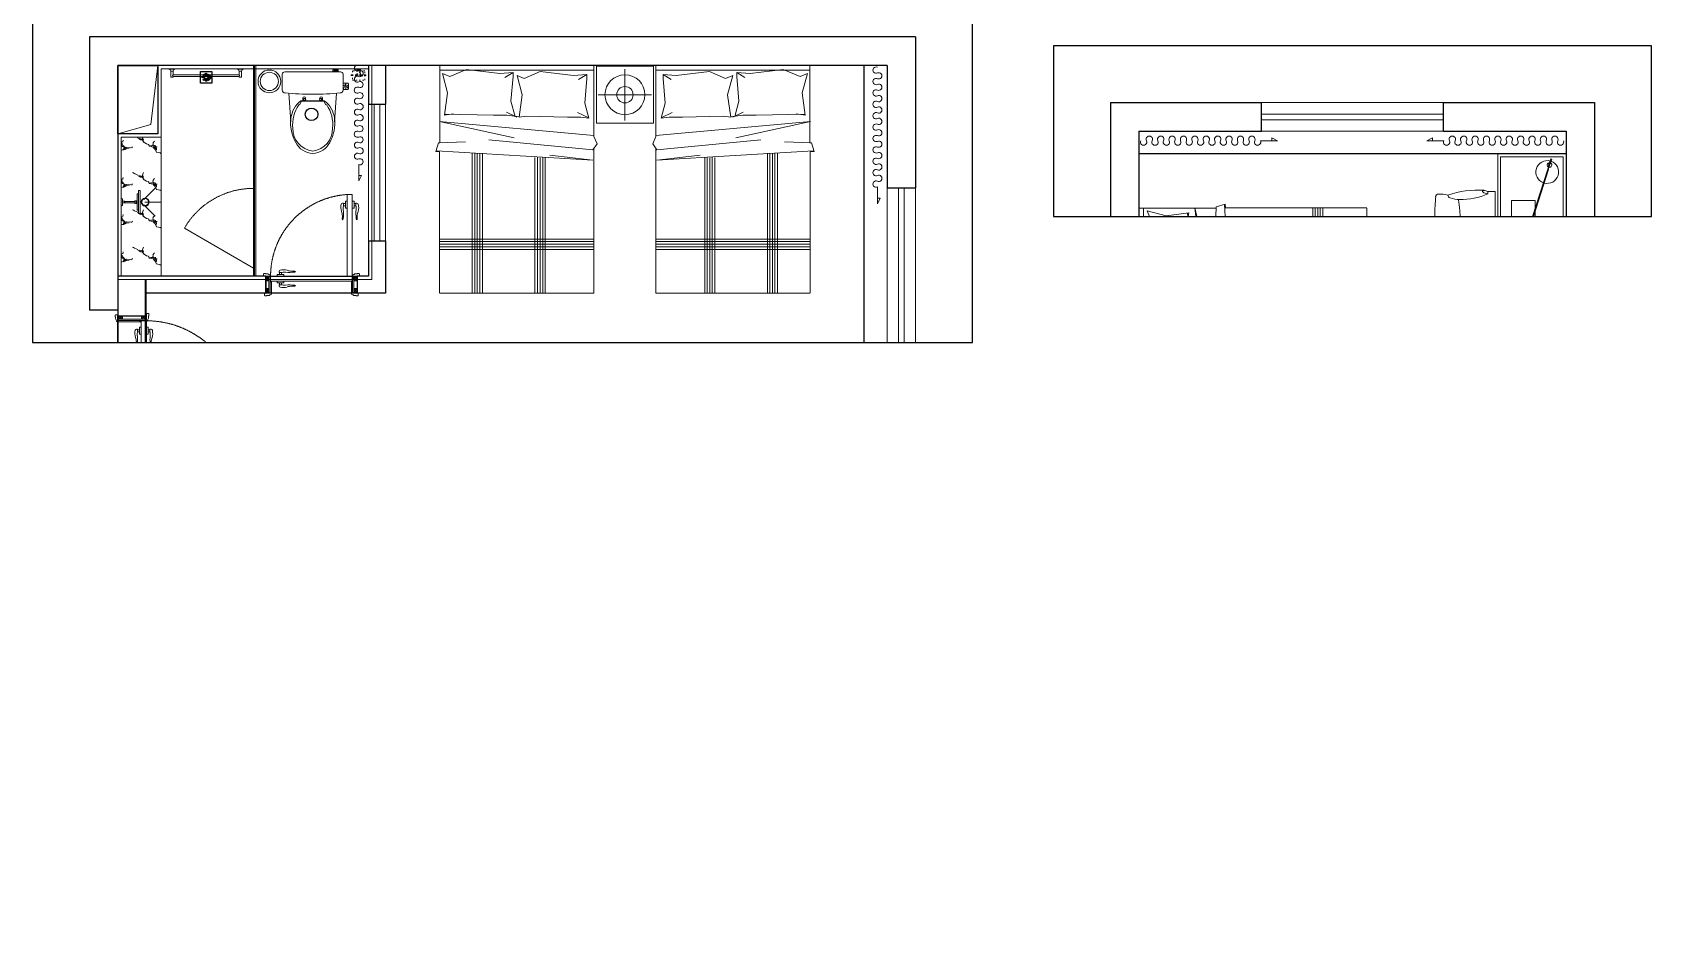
# Model space of a CAD drawing. Header units: millimetres. Extents: x 3162 to 221128, y -144913 to 11496.
# Drawn here: x 29083 to 43293, y -58264 to -50397 of the extents above; entities that cross this region are included whole.
import ezdxf
from ezdxf.xclip import XClip

# ---------------------------------------------------------------- set-up
doc = ezdxf.new("R2010")
doc.units = ezdxf.units.MM
doc.header["$LTSCALE"] = 10
doc.header["$XCLIPFRAME"] = 2
for name, pattern in [('ACAD_ISO03W100', [30, 12, -18]), ('DASH', [8.89, 6.35, -2.54]), ('DOTE', [61.468, 50.8, -5.08, 0.508, -5.08]), ('HIDDEN', [9.525, 6.35, -3.175])]:
    doc.linetypes.add(name, pattern=pattern)
doc.layers.get('Defpoints').update_dxf_attribs({"color": 250})
for name, color, linetype, lineweight in [('FC-Doorsill【门槛线】', 8, 'Continuous', 0), ('FC-Material【地坪分割线】', 138, 'Continuous', 0), ('FF-Complete【墙体完成线】', 6, 'Continuous', 0), ('FF-Curtain【平面窗帘】', 32, 'Continuous', 0), ('FF-Door【门】', 51, 'Continuous', 0), ('FF-FIXT【洁具】', 31, 'Continuous', 0), ('FF-MT【门套】', 20, 'Continuous', 0), ('FF-Win【窗】', 132, 'Continuous', 0), ('FF-【活动成品家具】', 51, 'Continuous', 0), ('Fine【细线】', 250, 'Continuous', 0), ('Hidden【虚线】', 136, 'DASH', 0)]:
    doc.layers.add(name, color=color, linetype=linetype, lineweight=lineweight)
for name, color, linetype in [('SYMBOL【符号】', 136, 'Continuous'), ('WALL_NEW【新建墙体】', 4, 'Continuous'), ('WALL【墙体】', 7, 'Continuous'), ('图层5', 251, 'Continuous'), ('屋面', 4, 'Continuous')]:
    doc.layers.add(name, color=color, linetype=linetype)

# ---------------------------------------------------------------- blocks, each defined once
blk = doc.blocks.new('hlw_3_1600_250')
for p, q in [((-0.5, 0.078125), (0.5, 0.078125)), ((-0.5, -0.078125), (0.5, -0.078125))]:
    blk.add_line(p, q)
at = {"linetype": 'HIDDEN', "ltscale": 15}
for p, q in [((-0.5, 0.015625), (0.5, 0.015625)), ((-0.5, -0.015625), (0.5, -0.015625))]:
    blk.add_line(p, q, dxfattribs=at)
blk = doc.blocks.new('1500平10100181')
at = {"ltscale": 300}
for p, q in [((-749, 1000), (603, 1000)), ((-749, 1000), (-749, 374)), ((603, 1000), (603, 321)), ((603, 1000), (603, 346)), ((-1271, 992), (-771, 992)), ((-1271, 492), (-1271, 992)), ((-771, 992), (-771, 492)), ((-771, 492), (-1271, 492)), ((-1271, 492), (-771, 492)), ((-749, 374), (-776, 312)), ((-776, 312), (-740, 258)), ((-749, 271), (-749, -1000)), ((639, 243), (606, 240)), ((606, 240), (606, -1000)), ((-749, -1000), (603, -1000)), ((603, -1000), (-749, -1000))]:
    blk.add_line(p, q, dxfattribs=at)
at = {"color": 8}
for p, q in [((-1021, 967), (-1021, 516)), ((-771, 492), (-771, 992)), ((-749, 958), (603, 958)), ((-686, 884), (-686, 920)), ((-686, 920), (-615, 875)), ((-686, 920), (-570, 911)), ((-668, 669), (-686, 884)), ((-570, 911), (-278, 946)), ((-278, 946), (-138, 884)), ((-138, 884), (-75, 911)), ((-75, 911), (-120, 741)), ((-39, 937), (32, 893)), ((-39, 937), (77, 928)), ((-39, 902), (-39, 937)), ((-21, 687), (-39, 902)), ((77, 928), (369, 964)), ((369, 964), (517, 902)), ((517, 902), (580, 928)), ((580, 928), (535, 759)), ((-1255, 742), (-787, 742)), ((-120, 741), (-93, 544)), ((535, 759), (562, 562)), ((-704, 535), (-668, 669)), ((-606, 587), (-703, 538)), ((17, 589), (-73, 544)), ((-57, 552), (-21, 687)), ((561, 572), (131, 562)), ((486, 573), (486, 571)), ((562, 562), (486, 573)), ((-749, 383), (607, 508)), ((-633, 544), (-704, 535)), ((-516, 544), (-633, 544)), ((-156, 553), (-516, 544)), ((-93, 544), (-156, 553)), ((14, 562), (-94, 548)), ((607, 508), (-48, 365)), ((131, 562), (14, 562)), ((-740, 258), (172, 347)), ((378, 329), (616, 320)), ((603, 346), (603, 321)), ((603, 321), (616, 321)), ((616, 321), (639, 243)), ((634, 249), (-740, 168)), ((-740, 168), (-361, 213)), ((-321, -1000), (-321, 187)), ((-300, -1000), (-300, 188)), ((-276, -1000), (-276, 189)), ((-255, -1000), (-255, 190)), ((-231, -1000), (-231, 191)), ((230, -1000), (230, 228)), ((251, -1000), (251, 229)), ((275, -1000), (275, 230)), ((295, -1000), (295, 231)), ((319, -1000), (319, 233)), ((-749, -526), (603, -526)), ((-749, -547), (603, -547)), ((-749, -571), (603, -571)), ((-749, -592), (603, -592)), ((-749, -616), (603, -616))]:
    blk.add_line(p, q, dxfattribs=at)
for radius in [175, 72.2]:
    blk.add_circle((-1021, 742), radius, dxfattribs=at)
blk = doc.blocks.new('tasklight')
at = {"color": 251}
for p, q in [((-25, 96), (440, 243)), ((-23, 89), (443, 235)), ((458, 270), (496, 282)), ((459, 266), (497, 278)), ((471, 227), (509, 239)), ((473, 223), (511, 235)), ((475, 265), (527, 282)), ((484, 237), (536, 253)), ((488, 282), (493, 284)), ((489, 280), (488, 282)), ((492, 271), (490, 275)), ((493, 282), (493, 284)), ((496, 272), (495, 277)), ((497, 278), (496, 282)), ((501, 242), (502, 237)), ((504, 230), (509, 232)), ((504, 232), (504, 230)), ((505, 243), (507, 239)), ((508, 234), (509, 232)), ((509, 239), (511, 235)), ((-116, 68), (-71, 82)), ((-113, 60), (-116, 68)), ((-113, 60), (-68, 74)), ((-96, 72), (-24, 94)), ((-95, 68), (-96, 72)), ((-95, 68), (-23, 91)), ((-72, 85), (-56, 90)), ((-71, 82), (-72, 85)), ((-56, 87), (-71, 82)), ((-71, 82), (-70, 80)), ((-69, 76), (-68, 74)), ((-67, 81), (-68, 83)), ((-58, 84), (-58, 86)), ((-56, 87), (-56, 90)), ((-23, 89), (-25, 96))]:
    blk.add_line(p, q, dxfattribs=at)
for radius in [35, 15]:
    blk.add_circle((572, 280), radius, dxfattribs=at)
for centre, radius, start, end in [((572, 280), 70, 209.8589, 185.1116), ((0, 100), 100, 19.7777, 195.1928), ((465, 246), 25, 107.4853, 287.4853), ((465, 246), 20, 107.4853, 287.4853), ((479, 251), 15, 107.4853, 287.4853), ((572, 280), 45, 178.014, 216.9565), ((0, 100), 100, 199.7777, 15.1928), ((-62, 80), 20, 209.0222, 185.9483)]:
    blk.add_arc(centre, radius, start, end, dxfattribs=at)
blk = doc.blocks.new('海龙_04090929')
at = {"color": 0, "linetype": 'ByBlock'}
for p, q in [((-279, -136, 0), (-271, -110, 0)), ((-271, -110, 0), (-271, -45, 0)), ((271, -45, 0), (-271, -45, 0)), ((-271, -110, 0), (-250, -109, 0)), ((-271, -110, 0), (-250, -109, 0)), ((-250, -109, 0), (-258, -144, 0)), ((-250, -109, 0), (-258, -144, 0)), ((250, -109, 0), (258, -144, 0)), ((271, -109, 0), (250, -109, 0)), ((250, -109, 0), (258, -144, 0)), ((271, -109, 0), (250, -109, 0)), ((271, -109, 0), (271, -45, 0)), ((279, -135, 0), (271, -109, 0))]:
    blk.add_line(p, q, dxfattribs=at)
at = {"ltscale": 500}
blk.add_lwpolyline([(600, 577), (600, -23), (-600, -23), (-600, 577)], close=True, dxfattribs=at)
at = {"color": 251}
for points in [[(575, 552), (575, 2), (-575, 2), (-575, 552)], [(-190, 305), (190, 305), (190, 98), (-190, 98)], [(484, 61), (234, 61), (234, 411), (484, 411)]]:
    blk.add_lwpolyline(points, close=True, dxfattribs=at)
blk.add_lwpolyline([(281, 411), (281, 454), (531, 454), (531, 104), (484, 104)], dxfattribs=at)
at = {"color": 0, "linetype": 'ByBlock'}
for centre, radius, start, end in [((-255, -145, 0), 25.4, 158.9901, 180.625), ((-825, -356, 0), 626, 359.8413, 23.2355), ((-825, -356, 0), 626, 359.8413, 23.2355), ((826, -354, 0), 626, 156.949, 180.3432), ((826, -354, 0), 626, 156.949, 180.3432), ((256, -144, 0), 25.4, 359.5595, 21.1944), ((490, -202, 0), 773, 175.8034, 199.5327), ((-255, -145, 0), 25.4, 180.625, 200.6267), ((-255, -145, 0), 25.4, 180.625, 200.6267), ((-273, -152, 0), 6.35, 200.6267, 296.646), ((-273, -152, 0), 6.35, 200.6267, 296.646), ((-282, -135, 0), 25.4, 296.646, 338.2826), ((-282, -135, 0), 25.4, 296.646, 338.2826), ((-490, -204, 0), 773, 340.6518, 4.3811), ((282, -134, 0), 25.4, 201.9019, 243.5385), ((282, -134, 0), 25.4, 201.9019, 243.5385), ((273, -151, 0), 6.35, 243.5385, 339.5578), ((273, -151, 0), 6.35, 243.5385, 339.5578), ((256, -144, 0), 25.4, 339.5578, 359.5595), ((256, -144, 0), 25.4, 339.5578, 359.5595), ((-411, -361, 0), 212, 337.8885, 0.9101), ((-411, -361, 0), 212, 337.8885, 0.9101), ((2, -1560, 0), 1208, 80.5641, 99.6204), ((2, -1560, 0), 1208, 80.5641, 99.6204), ((412, -360, 0), 212, 179.2744, 202.296), ((412, -360, 0), 212, 179.2744, 202.296), ((134, -546, 0), 382, 167.1139, 179.4864), ((-222, -543, 0), 25.4, 179.5077, 265.2204), ((-240, -435, 0), 25.4, 273.3566, 346.6742), ((-240, -435, 0), 25.4, 273.3566, 346.6742), ((-3, 2077, 0), 2654, 265.2204, 274.9641), ((241, -435, 0), 25.4, 193.5103, 266.8279), ((241, -435, 0), 25.4, 193.5103, 266.8279), ((224, -542, 0), 25.4, 274.9641, 0.6768), ((-132, -546, 0), 382, 0.6981, 13.0706)]:
    blk.add_arc(centre, radius, start, end, dxfattribs=at)
at = {"color": 251, "extrusion": (-2.3211e-12, 1.2757e-12, -1), "zscale": -1, "rotation": 180.1031689503806}
blk.add_blockref('tasklight', (441, 511, 0), dxfattribs=at)
blk = doc.blocks.new('马桶平面15')
at = {"color": 251}
for p, q in [((-164, 735), (-188, 735)), ((-182, 735), (-182, 743)), ((-176, 735), (-176, 743)), ((-169, 743), (-169, 735))]:
    blk.add_line(p, q, dxfattribs=at)
for points in [[(24, 519, -0.023855), (-217, 531, -0.42765), (-243, 555), (-243, 695, -0.382307), (-220, 715), (24, 715), (269, 715, -0.382307), (291, 695), (291, 555, -0.42765), (265, 531, -0.023855)], [(24, 0, -0.272339), (-125, 96, -0.163159), (-167, 310, -0.20934), (-78, 461), (24, 461), (127, 461, -0.20934), (215, 310, -0.163159), (173, 96, -0.272339)]]:
    blk.add_lwpolyline(points, format="xyb", close=True)
for points in [[(-171, 715, 0.288575), (-153, 725, 0.464141), (-159, 735), (-164, 735), (-164, 743), (-188, 743), (-188, 743), (-188, 735), (-193, 735, 0.464141), (-199, 725, 0.288575), (-181, 715)], [(27, 460), (122, 460), (139, 427), (147, 427, -0.17108), (199, 221, -0.383832), (24, 21, -0.383832), (-151, 221, -0.17108), (-99, 427), (-90, 427), (-74, 460), (122, 460)], [(-62, 463), (-62, 484, -1), (-38, 484), (-38, 481)], [(110, 463), (110, 484, 1), (86, 484), (86, 481)]]:
    blk.add_lwpolyline(points, format="xyb", dxfattribs=at)
for points in [[(-243, 617), (-243, 562), (-280, 562, -0.414214), (-290, 572), (-290, 607, -0.414214), (-280, 617)], [(-243, 617), (-243, 562), (-256, 562, -0.414214), (-266, 572), (-266, 607, -0.414214), (-256, 617)], [(-54, 476), (-54, 470, 0.414214), (-49, 465), (-39, 465, 0.58538), (-38, 470), (-38, 476, 0.58538), (-39, 481), (-49, 481, 0.414214)], [(103, 476), (103, 470, -0.414214), (98, 465), (87, 465, -0.58538), (87, 470), (87, 476, -0.58538), (87, 481), (98, 481, -0.414214)]]:
    blk.add_lwpolyline(points, format="xyb", close=True, dxfattribs=at)
for points in [[(-184, 528), (-167, 276)], [(233, 528), (215, 276)]]:
    blk.add_lwpolyline(points)
for centre, radius, start, end in [((-185, 756), 31.4, 242.8818, 319.142), ((-174, 774), 53.1, 240.7977, 292.8926), ((-263, 600), 28.1, 165.5916, 262.7603), ((-268, 612), 22.8, 193.4235, 273.8412), ((-232, 638), 46.4, 221.9148, 256.4413), ((181, 814), 493, 204.8643, 210.765)]:
    blk.add_arc(centre, radius, start, end, dxfattribs=at)
blk = doc.blocks.new('花洒平面')
at = {"color": 8}
for p, q in [((-23, 198), (-123, 298)), ((0, 208), (0, 346)), ((23, 198), (123, 298)), ((100, 150), (-100, 150)), ((11, 121), (-11, 121)), ((10, 139), (-10, 139)), ((10, 133), (-9, 133)), ((-9, 12), (8, 12)), ((8, 138), (-8, 138)), ((-7, 32), (6, 32)), ((6, 119), (-6, 119))]:
    blk.add_line(p, q, dxfattribs=at)
blk.add_lwpolyline([(11, 131, 0.992115), (11, 133), (10, 133, 0.130917), (8, 138), (10, 138, 0.413995), (10, 139), (71, 139), (71, 150), (100, 150), (100, 165), (-100, 165), (-100, 150), (-71, 150), (-71, 139), (-10, 139, 0.413995), (-9, 138), (-8, 138, 0.130917), (-9, 133), (-11, 133, 0.992115), (-11, 131, 0.003958), (-11, 131, 0.080962), (-11, 121, 1), (-11, 119), (-6, 119), (-6, 32), (-7, 32, 0.414214), (-9, 30), (-9, 12), (-21, 12, 0.261972), (-31, 7), (-31, 0), (31, 0), (31, 7, 0.261972), (21, 12), (8, 12), (8, 30, 0.414214), (6, 32), (6, 32), (6, 119), (11, 119, 1), (11, 121, 0.080962), (11, 131)], format="xyb")
blk.add_lwpolyline([(8, 30, -0.375464), (3, 29, 0.238002), (-3, 29, -0.375464), (-9, 30)], format="xyb", dxfattribs=at)
for radius in [35, 30]:
    blk.add_circle((0, 210), radius, dxfattribs=at)
blk = doc.blocks.new('DOORBLK101')
blk.add_line((-0.5, 0), (0, 0.866))
at = {"color": 8, "linetype": 'HIDDEN', "ltscale": 10}
blk.add_arc((-0.5, 0), 1, 0, 60, dxfattribs=at)
blk = doc.blocks.new('海龙工具_2009110106373373')
at = {"linetype": 'ACAD_ISO03W100', "ltscale": 0.1}
for p, q in [((-17, 0), (17, 0)), ((-17, -6), (-17, 0)), ((17, -6), (17, 0)), ((-17, -6), (17, -6)), ((-10, -11), (10, -11)), ((-8, -14), (8, -14)), ((-7, -14), (-7, -11)), ((7, -14), (7, -11))]:
    blk.add_line(p, q, dxfattribs=at)
at = {"color": 8, "linetype": 'ACAD_ISO03W100', "ltscale": 0.1}
for p, q in [((-17, -4), (17, -4)), ((-7, -14), (-7, -11)), ((-6, -14), (-6, -11)), ((-3, -14), (-3, -11)), ((6, -14), (6, -11)), ((6, -14), (6, -11)), ((6, -14), (6, -11)), ((7, -33), (9, -33)), ((8, -20), (12, -23))]:
    blk.add_line(p, q, dxfattribs=at)
for points in [[(-18, -56), (-64, -56)], [(-18, -57), (-64, -57)], [(18, -56), (64, -56)], [(18, -57), (64, -57)]]:
    blk.add_lwpolyline(points, dxfattribs=at)
at = {"linetype": 'ACAD_ISO03W100', "ltscale": 0.1}
for points in [[(-61, -51), (-18, -51)], [(-18, -58), (-61, -58)], [(-12, -49), (-18, -49), (-18, -59), (-12, -59)], [(-12, -44), (-12, -60), (12, -60), (12, -44)], [(12, -49), (18, -49), (18, -59), (12, -59)], [(61, -51), (18, -51)], [(18, -58), (61, -58)]]:
    blk.add_lwpolyline(points, dxfattribs=at)
at = {"color": 8, "linetype": 'ACAD_ISO03W100', "ltscale": 0.1}
blk.add_lwpolyline([(-55, -97), (55, -97), (55, -17), (-55, -17)], close=True, dxfattribs=at)
at = {"linetype": 'ACAD_ISO03W100', "ltscale": 0.1}
for centre, radius, start, end in [((-61, -54), 3.41, 90, 270), ((0, -30), 18.1, 116.1175, 63.8825), ((-21, -14), 11.8, 15.3828, 45.4987), ((21, -14), 11.8, 134.5013, 164.6172), ((61, -54), 3.41, 270, 90)]:
    blk.add_arc(centre, radius, start, end, dxfattribs=at)
at = {"color": 8, "linetype": 'ACAD_ISO03W100', "ltscale": 0.1}
for centre, radius, start, end in [((-15, -12), 11.2, 3.7227, 32.4859), ((-22, -12), 18.8, 4.2436, 20.7431), ((15, -12), 11.2, 143.8042, 173.1553), ((17, -14), 11.8, 134.5013, 164.6172), ((22, -18), 16.8, 132.4216, 154.9263), ((1, -26), 9.31, 311.8793, 40.3803), ((1, -26), 11.4, 317.035, 14.508)]:
    blk.add_arc(centre, radius, start, end, dxfattribs=at)
blk = doc.blocks.new('海龙_05069869')
at = {"layer": 'FF-FIXT【洁具】'}
blk.add_circle((0, 0), 100, dxfattribs=at)
at = {"layer": 'FF-FIXT【洁具】', "color": 9}
blk.add_circle((0, 0), 80, dxfattribs=at)
blk = doc.blocks.new('海龙工具_毛巾架平面')
at = {"linetype": 'ByBlock', "lineweight": 0}
for p, q in [((-324, 0), (-324, 4)), ((-276, 0), (-276, 4)), ((276, 0), (276, 4)), ((324, 0), (324, 4))]:
    blk.add_line(p, q, dxfattribs=at)
for points in [[(-325, 4, 0.406293), (-311, 20), (-289, 20, 0.411692), (-275, 4)], [(275, 4, 0.406293), (289, 20), (311, 20, 0.411692), (325, 4)]]:
    blk.add_lwpolyline(points, format="xyb", dxfattribs=at)
for points in [[(-275, 0), (-275, 4), (-325, 4), (-325, 0)], [(325, 0), (325, 4), (275, 4), (275, 0)]]:
    blk.add_lwpolyline(points, close=True, dxfattribs=at)
for points in [[(-290, 67), (-290, 74), (-310, 74), (-310, 20)], [(290, 67), (-290, 67)], [(-290, 20), (-290, 52)], [(-290, 52), (290, 52)], [(310, 20), (310, 74), (290, 74), (290, 67)], [(290, 52), (290, 20)]]:
    blk.add_lwpolyline(points)
at = {"color": 250}
for centre, start, end in [((-284, 59), 125.0015, 234.9985), ((285, 59), 305.0015, 54.9985)]:
    blk.add_arc(centre, 9.16, start, end, dxfattribs=at)
blk = doc.blocks.new('卫_毛巾架')
blk.add_blockref('海龙工具_毛巾架平面', (0, 0))
blk = doc.blocks.new('dsfdsdgds')
at = {"layer": '图层5'}
for p, q in [((372345, 3767), (372323, 3771)), ((372345, 3763), (372323, 3759)), ((372348, 3772), (372329, 3785)), ((372348, 3758), (372329, 3745)), ((372351, 3775), (372338, 3793)), ((372351, 3754), (372338, 3736)), ((372356, 3777), (372352, 3799)), ((372356, 3752), (372352, 3730)), ((372360, 3777), (372364, 3799)), ((372360, 3752), (372364, 3730)), ((372365, 3775), (372378, 3793)), ((372365, 3754), (372378, 3736)), ((372368, 3772), (372387, 3785)), ((372368, 3758), (372387, 3745)), ((372370, 3767), (372392, 3771)), ((372370, 3763), (372392, 3759))]:
    blk.add_line(p, q, dxfattribs=at)
for radius, start, end in [(35, 170, 190), (35, 125, 145), (35, 215, 235), (12.6, 170, 190), (12.6, 125, 145), (12.6, 215, 235), (35, 80, 100), (35, 260, 280), (12.6, 80, 100), (12.6, 260, 280), (12.6, 35, 55), (12.6, 305, 325), (12.6, 350, 10), (35, 35, 55), (35, 305, 325), (35, 350, 10)]:
    blk.add_arc((372358, 3765), radius, start, end, dxfattribs=at)
at = {"layer": '屋面'}
blk.add_lwpolyline([(372308, 3715), (372408, 3715), (372408, 3815), (372308, 3815)], close=True, dxfattribs=at)
blk = doc.blocks.new('门套线03')
at = {"ltscale": 100}
blk.add_lwpolyline([(60, 0), (60, 20, -0.339185), (57, 23), (42, 23, -0.360475), (39, 20), (29, 20, 0.137802), (14, 15, -0.16589), (3, 12), (3, 9), (0, 9), (0, 0)], format="xyb", close=True, dxfattribs=at)
blk = doc.blocks.new('HL_Door_Hinge')
at = {"color": 0, "linetype": 'DOTE', "ltscale": 0.04}
for p, q in [((-4, 3), (4, 3)), ((0, -1), (0, 7))]:
    blk.add_line(p, q, dxfattribs=at)
at = {"color": 0, "linetype": 'DASH', "ltscale": 5}
for p, q in [((-2, -26), (-2, 1)), ((0, -26), (0, 0)), ((0, -26), (0, 0)), ((2, -26), (2, 1)), ((0, -26), (-2, -26)), ((0, -26), (2, -26))]:
    blk.add_line(p, q, dxfattribs=at)
for radius in [3, 2]:
    blk.add_circle((0, 3), radius, dxfattribs=at)
blk = doc.blocks.new('HL_Door_Seal')
at = {"color": 0}
for p, q in [((5, 0), (-5, 0)), ((-1, 6), (0, 6)), ((-1, 6), (0, 6)), ((-1, 5), (0, 6)), ((-1, 5), (0, 5)), ((-1, 5), (0, 5)), ((-1, 4), (0, 5)), ((-1, 5), (0, 5)), ((-1, 4), (0, 4)), ((-1, 4), (0, 4)), ((-1, 4), (0, 4)), ((-1, 3), (0, 4)), ((-1, 3), (0, 3)), ((-1, 3), (0, 3)), ((-1, 3), (0, 3)), ((-1, 2), (0, 3)), ((-1, 2), (0, 2)), ((-1, 2), (0, 2)), ((-1, 2), (0, 2)), ((-1, 1), (0, 2)), ((-1, 1), (0, 1)), ((-1, 1), (0, 1)), ((-1, 1), (0, 1)), ((-1, 0), (0, 1)), ((-1, 0), (0, 0)), ((-1, 0), (0, 0)), ((0, 6), (0, 6)), ((1, 6), (0, 6)), ((1, 6), (0, 6)), ((1, 5), (0, 6)), ((1, 5), (0, 5)), ((1, 5), (0, 5)), ((1, 5), (0, 5)), ((1, 4), (0, 5)), ((1, 4), (0, 4)), ((1, 4), (0, 4)), ((1, 4), (0, 4)), ((1, 3), (0, 4)), ((1, 3), (0, 3)), ((1, 3), (0, 3)), ((1, 3), (0, 3)), ((1, 2), (0, 3)), ((1, 2), (0, 2)), ((1, 2), (0, 2)), ((1, 2), (0, 2)), ((1, 1), (0, 2)), ((1, 1), (0, 1)), ((1, 1), (0, 1)), ((1, 1), (0, 1)), ((1, 0), (0, 1)), ((1, 0), (0, 0)), ((1, 0), (0, 0))]:
    blk.add_line(p, q, dxfattribs=at)
blk.add_lwpolyline([(-4, -1, 0.774597), (4, -1)], format="xyb", close=True, dxfattribs=at)
blk.add_arc((0, 0), 5, 180, 0.0005, dxfattribs=at)
blk = doc.blocks.new('门把手02')
at = {"color": 250}
for p, q in [((-30, 15), (-15, 15)), ((-30, 0), (-30, 15)), ((30, 0), (-30, 0)), ((-15, 15), (20, 15)), ((-15, 15), (20, 15)), ((-13, 32), (-13, 41)), ((13, 32), (-13, 32)), ((-9, 15), (-9, 32)), ((9, 15), (9, 32)), ((20, 15), (30, 15)), ((30, 15), (30, 0))]:
    blk.add_line(p, q, dxfattribs=at)
at = {"color": 250, "extrusion": (0, 0, -1)}
for centre, major_axis, start_param, end_param in [((-1, 41), (-8.59, 8.59), 5.497787, 6.813202), ((23, -64), (0, 120), -0.233047, 0.306451), ((13, 37), (3.58, 3.58), 2.124304, 2.356194), ((34, -51), (0, 86), -0.231441, 0.114669), ((79, 368), (0, 336), 3.005111, 3.247916), ((108, 189), (2, 147), 3.194781, 3.464277), ((105, 172), (-91.7, 91.7), 3.813778, 3.981187), ((123, 24), (-13.7, 13.7), 0.647464, 1.248663), ((124, 44), (5.92, 5.92), 1.238085, 2.228964), ((131, 40), (-0.729, 0.729), 1.325662, 2.819982)]:
    blk.add_ellipse(centre, major_axis=major_axis, ratio=1, start_param=start_param, end_param=end_param, dxfattribs=at)
blk = doc.blocks.new('hld_1_819.978_250_门把手02_门套线03_45_0_0_3_40_0_1_1')
at = {"layer": 'FC-Doorsill【门槛线】'}
for p, q in [((-0.5, 0.139), (0.5, 0.139)), ((-0.5, -0.139), (0.5, -0.139))]:
    blk.add_line(p, q, dxfattribs=at)
at = {"layer": 'FF-Door【门】'}
blk.add_lwpolyline([(-0.453, 0.139), (-0.403, 0.139), (-0.403, 1.044), (-0.453, 1.044)], close=True, dxfattribs=at)
at = {"layer": 'FF-Door【门】', "color": 250, "linetype": 'ACAD_ISO03W100', "ltscale": 0.104167}
blk.add_lwpolyline([(-0.453, 0.139), (0.453, 0.139), (0.453, 0.089), (-0.453, 0.089)], close=True, dxfattribs=at)
at = {"layer": 'FF-Door【门】', "color": 8, "linetype": 'HIDDEN', "ltscale": 60}
blk.add_arc((-0.453, 0.139), 0.906, 0, 90, dxfattribs=at)
at = {"layer": 'FF-MT【门套】', "color": 250}
for p, q in [((-0.469, 0.126), (-0.5, 0.092)), ((-0.469, 0.092), (-0.5, 0.126)), ((0.469, 0.126), (0.5, 0.092)), ((0.469, 0.092), (0.5, 0.126)), ((-0.5, -0.092), (-0.469, -0.126)), ((-0.5, -0.126), (-0.469, -0.092)), ((0.5, -0.092), (0.469, -0.126)), ((0.5, -0.126), (0.469, -0.092))]:
    blk.add_line(p, q, dxfattribs=at)
for points in [[(-0.5, 0.139), (-0.469, 0.139), (-0.469, 0.126), (-0.5, 0.126)], [(-0.469, 0.126), (-0.469, 0.092), (-0.5, 0.092), (-0.5, 0.126)], [(-0.469, 0.139), (-0.456, 0.139), (-0.456, -0.139), (-0.469, -0.139)], [(0.469, 0.139), (0.456, 0.139), (0.456, -0.139), (0.469, -0.139)], [(0.5, 0.139), (0.469, 0.139), (0.469, 0.126), (0.5, 0.126)], [(0.469, 0.126), (0.469, 0.092), (0.5, 0.092), (0.5, 0.126)], [(-0.5, -0.092), (-0.5, -0.126), (-0.469, -0.126), (-0.469, -0.092)], [(-0.5, -0.139), (-0.469, -0.139), (-0.469, -0.126), (-0.5, -0.126)], [(0.5, -0.092), (0.5, -0.126), (0.469, -0.126), (0.469, -0.092)], [(0.5, -0.139), (0.469, -0.139), (0.469, -0.126), (0.5, -0.126)]]:
    blk.add_lwpolyline(points, close=True, dxfattribs=at)
at = {"layer": 'FF-MT【门套】'}
for points in [[(-0.5, 0.139), (-0.456, 0.139), (-0.456, 0.083), (-0.444, 0.083), (-0.444, -0.139), (-0.5, -0.139)], [(0.5, 0.139), (0.456, 0.139), (0.456, 0.083), (0.444, 0.083), (0.444, -0.139), (0.5, -0.139)]]:
    blk.add_lwpolyline(points, close=True, dxfattribs=at)
at = {"layer": 'FF-Door【门】', "color": 250, "yscale": 0.001111138856807, "zscale": 0.001111138856807}
for name, p, xscale, rotation in [('门把手02', (-0.453, 0.944), -0.001111138856807, 90.00000000000593), ('门把手02', (-0.403, 0.944), 0.001111138856807, 270.0000000000178), ('HL_Door_Seal', (-0.45, 0.083), 0.001111138856807, 180.0000000000119), ('HL_Door_Seal', (0.45, 0.083), -0.001111138856807, 180)]:
    blk.add_blockref(name, p, dxfattribs=dict(at, xscale=xscale, rotation=rotation))
at = {"layer": 'FF-Door【门】', "color": 250, "zscale": 0.001111138856807}
for name, p, xscale, yscale in [('门把手02', (0.356, 0.139), -0.001111138856807, 0.001111138856807), ('HL_Door_Hinge', (-0.454, 0.139), 0.001111138856807, 0.001111138856807), ('门把手02', (0.356, 0.089), -0.001111138856807, -0.001111138856807)]:
    blk.add_blockref(name, p, dxfattribs=dict(at, xscale=xscale, yscale=yscale))
at = {"layer": 'FF-MT【门套】', "zscale": 0.001111138856807}
for p, xscale, yscale in [((-0.456, 0.139), -0.001111138856807, 0.001111138856807), ((0.456, 0.139), 0.001111138856807, 0.001111138856807), ((-0.444, -0.139), -0.001111138856807, -0.001111138856807), ((0.444, -0.139), 0.001111138856807, -0.001111138856807)]:
    blk.add_blockref('门套线03', p, dxfattribs=dict(at, xscale=xscale, yscale=yscale))
blk = doc.blocks.new('hlw_3_1200_150')
for p, q in [((-0.5, 0.062), (0.5, 0.062)), ((-0.5, -0.062), (0.5, -0.062))]:
    blk.add_line(p, q)
at = {"linetype": 'HIDDEN', "ltscale": 15}
for p, q in [((-0.5, 0.021), (0.5, 0.021)), ((-0.5, -0.021), (0.5, -0.021))]:
    blk.add_line(p, q, dxfattribs=at)
blk = doc.blocks.new('hld_1_722.134_150_门把手02_门套线03_45_0_0_3_40_0_1_1')
at = {"layer": 'FC-Doorsill【门槛线】'}
for p, q in [((-0.5, 0.094), (0.5, 0.094)), ((-0.5, -0.094), (0.5, -0.094))]:
    blk.add_line(p, q, dxfattribs=at)
at = {"layer": 'FF-Door【门】'}
blk.add_lwpolyline([(-0.447, 0.094), (-0.391, 0.094), (-0.391, 0.988), (-0.447, 0.988)], close=True, dxfattribs=at)
at = {"layer": 'FF-Door【门】', "color": 250, "linetype": 'ACAD_ISO03W100', "ltscale": 0.104167}
blk.add_lwpolyline([(-0.447, 0.094), (0.447, 0.094), (0.447, 0.037), (-0.447, 0.037)], close=True, dxfattribs=at)
at = {"layer": 'FF-Door【门】', "color": 8, "linetype": 'HIDDEN', "ltscale": 60}
blk.add_arc((-0.447, 0.094), 0.894, 0, 90, dxfattribs=at)
at = {"layer": 'FF-MT【门套】', "color": 250}
for p, q in [((-0.465, 0.079), (-0.5, 0.041)), ((-0.465, 0.041), (-0.5, 0.079)), ((0.465, 0.079), (0.5, 0.041)), ((0.465, 0.041), (0.5, 0.079)), ((-0.5, -0.041), (-0.465, -0.079)), ((-0.5, -0.079), (-0.465, -0.041)), ((0.5, -0.041), (0.465, -0.079)), ((0.5, -0.079), (0.465, -0.041))]:
    blk.add_line(p, q, dxfattribs=at)
for points in [[(-0.5, 0.094), (-0.465, 0.094), (-0.465, 0.079), (-0.5, 0.079)], [(-0.465, 0.079), (-0.465, 0.041), (-0.5, 0.041), (-0.5, 0.079)], [(-0.465, 0.094), (-0.45, 0.094), (-0.45, -0.094), (-0.465, -0.094)], [(0.465, 0.094), (0.45, 0.094), (0.45, -0.094), (0.465, -0.094)], [(0.5, 0.094), (0.465, 0.094), (0.465, 0.079), (0.5, 0.079)], [(0.465, 0.079), (0.465, 0.041), (0.5, 0.041), (0.5, 0.079)], [(-0.5, -0.041), (-0.5, -0.079), (-0.465, -0.079), (-0.465, -0.041)], [(-0.5, -0.094), (-0.465, -0.094), (-0.465, -0.079), (-0.5, -0.079)], [(0.5, -0.041), (0.5, -0.079), (0.465, -0.079), (0.465, -0.041)], [(0.5, -0.094), (0.465, -0.094), (0.465, -0.079), (0.5, -0.079)]]:
    blk.add_lwpolyline(points, close=True, dxfattribs=at)
at = {"layer": 'FF-MT【门套】'}
for points in [[(-0.5, 0.094), (-0.45, 0.094), (-0.45, 0.031), (-0.438, 0.031), (-0.438, -0.094), (-0.5, -0.094)], [(0.5, 0.094), (0.45, 0.094), (0.45, 0.031), (0.438, 0.031), (0.438, -0.094), (0.5, -0.094)]]:
    blk.add_lwpolyline(points, close=True, dxfattribs=at)
at = {"layer": 'FF-Door【门】', "color": 250, "yscale": 0.001246673720702, "zscale": 0.001246673720702}
for name, p, xscale, rotation in [('门把手02', (-0.447, 0.875), -0.001246673720702, 90.00000000000593), ('门把手02', (-0.391, 0.875), 0.001246673720702, 270.0000000000178), ('HL_Door_Seal', (-0.444, 0.031), 0.001246673720702, 180.0000000000119), ('HL_Door_Seal', (0.444, 0.031), -0.001246673720702, 180)]:
    blk.add_blockref(name, p, dxfattribs=dict(at, xscale=xscale, rotation=rotation))
at = {"layer": 'FF-Door【门】', "color": 250, "zscale": 0.001246673720702}
for name, p, xscale, yscale in [('HL_Door_Hinge', (-0.449, 0.094), 0.001246673720702, 0.001246673720702), ('门把手02', (0.338, 0.094), -0.001246673720702, 0.001246673720702), ('门把手02', (0.338, 0.037), -0.001246673720702, -0.001246673720702)]:
    blk.add_blockref(name, p, dxfattribs=dict(at, xscale=xscale, yscale=yscale))
at = {"layer": 'FF-MT【门套】', "zscale": 0.001246673720702}
for p, xscale, yscale in [((-0.45, 0.094), -0.001246673720702, 0.001246673720702), ((0.45, 0.094), 0.001246673720702, 0.001246673720702), ((-0.438, -0.094), -0.001246673720702, -0.001246673720702), ((0.438, -0.094), 0.001246673720702, -0.001246673720702)]:
    blk.add_blockref('门套线03', p, dxfattribs=dict(at, xscale=xscale, yscale=yscale))
blk = doc.blocks.new('海龙_08065890')
at = {"layer": 'FF-FIXT【洁具】'}
h = blk.add_hatch(dxfattribs=at)
h.set_pattern_fill('AA大理石深SC800', color=8, scale=700, style=0, pattern_type=2)
h.set_pattern_definition([(177.769103, (2572952.35, -1703151.014), (-700.00002183, -2.69e-05), [40.03034, -8366.3405]), (28.1136392, (2572932.35, -1703113.616), (700.0000028, 327.23196765), [26.45461, -5529.00824]), (76.6298055, (2572932.35, -1703060.636), (-1.05e-05, 327.2319275), [14.41496, -3012.71901]), (106.992819, (2572935.68, -1703037.26), (6.7e-06, 327.2319222), [11.40566, -2383.78875]), (21.8355897, (2572932.35, -1703013.89), (699.99999517, 327.2319006), [25.13679, -5253.58526]), (17.3096175, (2572935.68, -1703007.66), (700.0000145, 327.231969), [10.47438, -2189.14444]), (162.690382, (2572912.35, -1703149.46), (-700.0000325, 327.231908), [20.94876, -2178.67006]), (125.490837, (2572892.35, -1703143.22), (-4.3e-05, 327.231901), [17.22434, -1188.48149]), (162.690382, (2572882.35, -1703129.2), (-700.0000325, 327.231908), [10.47438, -2189.14444]), (136.925518, (2572872.35, -1703126.08), (-2e-05, 327.23191), [22.8165, -935.47517]), (3.3442344, (2572829.018, -1703112.058), (700.000013, 4.667e-05), [26.71214, -5582.84048]), (10.5914065, (2572812.35, -1703115.174), (1400.000031, 327.2319727), [16.95554, -3543.70772]), (0, (2572802.35, -1703115.17), (700, 327.23194), [10, -689.99994]), (103.370194, (2572932.35, -1703113.616), (-5.48e-05, 327.2319113), [14.41489, -3012.71901]), (90, (2572929, -1703099.6), (700, -4e-14), [10.90773, -316.32419]), (90, (2572929, -1703088.7), (700, -4e-14), [10.90773, -316.32419]), (78.995121, (2572929.02, -1703077.776), (-2.72e-05, 327.2319559), [17.46185, -3649.52189]), (90, (2572932.35, -1703026.35), (700, -4e-14), [12.46598, -314.76592]), (6.6658365, (2572922.35, -1703009.21), (699.9999705, 1.27e-05), [13.42411, -2805.63262]), (160.679045, (2572922.35, -1703009.21), (-699.9999937, 327.231933), [14.12908, -2952.97835]), (47.485996, (2572639.02, -1703214.9), (700.0000005, 654.4639248), [14.79793, -3092.76646]), (6.1571803, (2572649.018, -1703203.995), (2800.00001973, 327.23192843), [43.58473, -9109.2134]), (31.9352432, (2572692.35, -1703199.32), (699.9999716, 327.2319319), [11.78345, -2462.74511]), (19.3209546, (2572702.35, -1703193.09), (699.999996, 327.2319281), [14.12908, -2952.97835]), (8.8568723, (2572715.68, -1703188.41), (699.9999635, 5.46e-05), [20.24134, -2105.10111]), (30.29957, (2572735.684, -1703185.295), (700.0000166, 327.2319738), [15.44284, -3227.55244]), (61.8626245, (2572749.02, -1703177.5), (-3.7e-05, 327.231936), [14.13664, -1470.21231]), (52.9473395, (2572755.684, -1703165.038), (700.00000455, 981.6958246), [33.192334, -6937.19747]), (51.263996, (2572775.684, -1703138.55), (699.999997, 981.6958529), [15.98128, -3340.08304]), (25.054876, (2572785.68, -1703126.08), (700, -3e-06), [36.79571, -735.91427]), (47.485996, (2572819.02, -1703110.5), (700.0000005, 654.4639248), [14.79793, -3092.76646]), (31.9352432, (2572829.02, -1703099.59), (699.9999716, 327.2319319), [11.78345, -2462.74511]), (56.6470201, (2572839.018, -1703093.36), (700.0000012, 981.6958188), [24.25143, -5068.55181]), (90, (2572852.35, -1703073.1), (700, -4e-14), [15.582476, -311.64945]), (47.485996, (2572852.35, -1703057.52), (700.0000005, 654.4639248), [29.59586, -3077.96853]), (47.485996, (2572872.35, -1703035.704), (700.0000005, 654.4639248), [14.79793, -3092.76646]), (19.3209546, (2572882.35, -1703024.796), (699.999996, 327.2319281), [14.12908, -2952.97835]), (56.2378233, (2572895.684, -1703020.12), (699.99996254, 981.69585345), [29.98968, -6267.84088]), (25.054876, (2572715.68, -1703194.64), (700, -3e-06), [14.71827, -757.99171]), (80.6556929, (2572712.35, -1703214.9), (2.62e-05, 327.2319152), [20.52967, -4290.69354]), (160.679045, (2572725.684, -1703219.58), (-699.9999937, 327.231933), [14.12908, -2952.97835]), (148.064756, (2572735.68, -1703225.81), (-699.999967, 327.2319416), [11.78345, -2462.74511]), (115.424913, (2572742.35, -1703239.834), (-700.000029, 1636.1597197), [15.52817, -3245.38277]), (103.370194, (2572745.684, -1703253.86), (-5.48e-05, 327.2319113), [14.41489, -3012.71901]), (144.961427, (2572752.35, -1703258.53), (-700.0000265, 654.4638884), [8.14233, -1701.74844]), (173.334163, (2572765.684, -1703260.09), (-699.9999705, 1.88e-05), [13.42411, -2805.63262]), (158.418473, (2572809.018, -1703277.232), (-4199.99999472, 1636.15974199), [46.60026, -9739.4493]), (78.995121, (2572722.35, -1703275.674), (-2.72e-05, 327.2319559), [17.46185, -3649.52189]), (4.4550498, (2572725.684, -1703258.533), (700.0000104, 4.37e-05), [20.0606, -4192.66778]), (154.945124, (2572745.68, -1703256.97), (-700, -9e-07), [7.35917, -765.35081]), (132.514004, (2572739.02, -1703253.86), (-699.9999993, 654.463926), [14.79793, -3092.76646]), (90, (2572729, -1703242.95), (700, -4e-14), [9.34949, -317.88246]), (142.076999, (2572729.02, -1703233.6), (-700.0000235, 654.463844), [12.67686, -2649.46857]), (125.490837, (2572719.02, -1703225.81), (-4.3e-05, 327.231901), [11.48294, -1194.22296]), (99.344307, (2572712.35, -1703216.46), (-2.57e-05, 327.2319152), [20.5296, -4290.69354]), (90, (2572709, -1703214.9), (700, -4e-14), [18.69897, -308.53291]), (136.925518, (2572709.02, -1703214.9), (-2e-05, 327.23191), [18.2532, -940.03847]), (70.3775316, (2572692.35, -1703211.79), (1.97e-05, 327.231914), [9.92593, -2074.51804]), (175.54495, (2572692.35, -1703211.786), (-700.0000158, -2.36e-05), [40.1212, -4172.60718]), (148.064756, (2573289.02, -1703288.14), (-699.999967, 327.2319416), [23.56697, -2450.96166]), (35.0385725, (2573249.02, -1703283.47), (700.000032, 654.463882), [8.14233, -1701.74844]), (6.6658365, (2573265.684, -1703283.465), (699.9999705, 1.27e-05), [13.42411, -2805.63262]), (162.690382, (2573255.68, -1703291.26), (-700.0000325, 327.231908), [10.47438, -2189.14444]), (64.5750864, (2573242.35, -1703319.305), (699.9999829, 1636.1597424), [31.05627, -3229.8546]), (0, (2573249.02, -1703283.47), (700, 327.23194), [16.666664, -683.33328]), (118.137375, (2573292.35, -1703294.37), (-2.2e-05, 327.231903), [7.06832, -1477.28063]), (157.435521, (2573322.35, -1703306.84), (-699.9999875, 327.23189523), [32.48693, -6789.76837]), (136.925518, (2573329.02, -1703313.07), (-2e-05, 327.23191), [9.1266, -949.16507]), (154.945124, (2573339.02, -1703317.75), (-700, -9e-07), [11.03872, -761.67126]), (49.4476465, (2573272.35, -1703289.7), (700.0000126, 981.6957893), [10.25416, -2143.11958]), (51.263996, (2573049.02, -1703021.68), (699.999997, 981.6958529), [15.98128, -3340.08304]), (136.925518, (2573049.02, -1703021.68), (-2e-05, 327.23191), [9.1266, -949.16507]), (176.655765, (2573042.35, -1703015.447), (-700.00001707, -1.59e-05), [26.71214, -5582.84048]), (106.992819, (2573015.68, -1703013.89), (6.7e-06, 327.2319222), [11.40566, -2383.78875]), (19.3209546, (2572999.02, -1703007.655), (699.999996, 327.2319281), [14.12908, -2952.97835]), (159.49524, (2573015.684, -1703013.89), (-700.0000066, 327.2319549), [17.79407, -3718.95475]), (180, (2573025.7, -1703013.9), (-700, 327.23194), [10, -689.99994]), (22.2465213, (2572989.018, -1703002.98), (700.0000198, 327.23192524), [28.8113, -6021.55701]), (6.6658365, (2572975.684, -1703004.54), (699.9999705, 1.27e-05), [13.42411, -2805.63262]), (52.1215557, (2573145.684, -1703266.324), (700.0000225, 981.6958277), [21.71596, -4538.63158]), (78.995121, (2573159.02, -1703249.184), (-2.72e-05, 327.2319559), [17.46185, -3649.52189]), (162.690382, (2573162.35, -1703232.04), (-700.0000325, 327.231908), [10.47438, -2189.14444]), (164.332014, (2573152.35, -1703228.926), (-1399.9999669, 327.2319563), [17.30988, -3617.75911]), (104.970339, (2573135.684, -1703224.25), (-3.98e-05, 327.2319457), [12.90394, -2696.92402]), (109.622468, (2573132.35, -1703211.79), (-1.74e-05, 327.231914), [9.92593, -2074.51804]), (90, (2573129, -1703202.44), (700, -4e-14), [12.46598, -314.76592]), (25.054876, (2573129.02, -1703205.55), (700, -3e-06), [14.71827, -757.99171]), (166.844039, (2573149.02, -1703210.23), (-699.999993, 327.2319035), [20.53905, -1417.1955]), (0, (2573139.02, -1703210.23), (700, 327.23194), [10, -689.99994]), (15.667986, (2573122.35, -1703214.9), (1399.9999669, 327.2319563), [17.30988, -3617.75911]), (180, (2573139.02, -1703214.9), (-700, 327.23194), [16.666664, -683.33328]), (180, (2573152.35, -1703214.9), (-700, 327.23194), [13.333334, -686.66661]), (61.8626245, (2573149.02, -1703221.14), (-3.7e-05, 327.231936), [7.06832, -1477.28063]), (162.690382, (2573159.02, -1703224.25), (-700.0000325, 327.231908), [10.47438, -2189.14444]), (173.334163, (2573172.35, -1703225.81), (-699.9999705, 1.88e-05), [13.42411, -2805.63262]), (171.143127, (2573182.35, -1703227.37), (-699.9999743, -6e-06), [10.12067, -2115.22178]), (13.15596, (2572992.35, -1703138.55), (699.999983, 327.2319595), [13.6927, -1424.04185]), (146.796701, (2572992.35, -1703138.55), (-1400.0000003, 981.6958516), [19.91878, -4163.01753]), (118.137375, (2572975.68, -1703127.64), (-2.2e-05, 327.231903), [14.13664, -1470.21231]), (90, (2572969, -1703127.64), (700, -4e-14), [12.46598, -314.76592]), (113.162745, (2572969.02, -1703127.64), (-3.44e-05, 327.2319177), [8.47434, -1771.13755]), (75.873987, (2572959.018, -1703146.34), (699.99999423, 2945.08749146), [27.31624, -5709.08807]), (90, (2572959, -1703146.34), (700, -4e-14), [18.69897, -308.53291]), (106.992819, (2572959.02, -1703127.64), (6.7e-06, 327.2319222), [11.40566, -2383.78875]), (90, (2572955.7, -1703154.1), (700, -4e-14), [37.397934, -289.83395]), (95.3136086, (2572955.684, -1703154.13), (-1.335e-05, 327.2319124), [35.99435, -7522.8223]), (83.5762835, (2572949.018, -1703147.898), (3.255e-05, 327.23196893), [29.79375, -6226.89452]), (90, (2572949, -1703147.9), (700, -4e-14), [9.34949, -317.88246]), (76.6298055, (2572949.02, -1703138.55), (-1.05e-05, 327.2319275), [14.41496, -3012.71901]), (103.370194, (2572952.35, -1703124.524), (-5.48e-05, 327.2319113), [14.41489, -3012.71901]), (90, (2572949, -1703137), (700, -4e-14), [26.490205, -300.7417]), (133.553349, (2573252.35, -1703272.56), (-700.0000129, 654.4639115), [19.35087, -4044.33463]), (169.408593, (2573269.02, -1703275.674), (-1400.000041, 327.2319161), [16.95554, -3543.70772]), (6.6658365, (2573242.35, -1703280.35), (699.9999705, 1.27e-05), [13.42411, -2805.63262]), (66.837255, (2573242.35, -1703280.35), (-2.94e-05, 327.231945), [8.47434, -1771.13755]), (148.064756, (2573245.68, -1703260.09), (-699.999967, 327.2319416), [35.35042, -2439.17821]), (164.332014, (2573215.684, -1703241.39), (-1399.9999669, 327.2319563), [17.30988, -3617.75911]), (122.690182, (2573199.02, -1703236.72), (-699.9999866, 981.6958593), [18.51521, -3869.68155]), (160.679045, (2573189.02, -1703221.135), (-699.9999937, 327.231933), [14.12908, -2952.97835]), (169.408593, (2573175.684, -1703216.46), (-1400.000041, 327.2319161), [16.95554, -3543.70772]), (133.553349, (2573159.02, -1703213.344), (-700.0000129, 654.4639115), [19.35087, -4044.33463]), (130.552353, (2573145.68, -1703199.32), (-700.000004, 981.6957954), [20.50832, -2132.86542]), (102.074477, (2573132.35, -1703183.74), (-2.5e-05, 327.2319044), [15.93501, -3330.41737]), (169.408593, (2573129.02, -1703168.155), (-1400.000041, 327.2319161), [33.91108, -3526.75218]), (139.920946, (2573095.684, -1703161.92), (-700.0000024, 654.46388085), [21.78204, -4552.44356]), (154.945124, (2573079.02, -1703147.9), (-700, -9e-07), [11.03872, -761.67126]), (90, (2573069, -1703143.2), (700, -4e-14), [29.606696, -297.62523]), (0, (2573055.7, -1703113.6), (700, 327.23194), [13.333334, -686.66661]), (14.9560981, (2573032.35, -1703119.85), (1399.9999853, 327.2319453), [24.15147, -5047.66192]), (31.9352432, (2573022.35, -1703126.08), (699.9999716, 327.2319319), [11.78345, -2462.74511]), (61.8626245, (2573015.68, -1703138.55), (-3.7e-05, 327.231936), [14.13664, -1470.21231]), (17.3096175, (2573005.68, -1703141.66), (700.0000145, 327.231969), [10.47438, -2189.14444]), (118.137375, (2573005.68, -1703141.66), (-2.2e-05, 327.231903), [7.06832, -1477.28063]), (4.4550498, (2572962.35, -1703138.55), (700.0000104, 4.37e-05), [40.1212, -4172.60718]), (51.263996, (2572952.35, -1703151.014), (699.999997, 981.6958529), [15.98128, -3340.08304]), (0, (2573005.7, -1703127.64), (700, 327.23194), [16.666664, -683.33328]), (166.844039, (2573005.68, -1703127.64), (-699.999993, 327.2319035), [13.6927, -1424.04185]), (171.143127, (2572992.35, -1703124.52), (-699.9999743, -6e-06), [20.24134, -2105.10111]), (142.076999, (2572972.35, -1703121.41), (-700.0000235, 654.463844), [12.67686, -2649.46857]), (118.137375, (2572962.35, -1703113.62), (-2.2e-05, 327.231903), [14.13664, -1470.21231]), (90, (2572935.7, -1703046.6), (700, -4e-14), [9.34949, -317.88246]), (171.143127, (2572965.68, -1703006.1), (-699.9999743, -6e-06), [10.12067, -2115.22178]), (154.945124, (2572975.68, -1703010.77), (-700, -9e-07), [11.03872, -761.67126]), (125.490837, (2572975.68, -1703010.77), (-4.3e-05, 327.231901), [11.48294, -1194.22296]), (0, (2572955.7, -1703001.42), (700, 327.23194), [13.333334, -686.66661]), (17.3096175, (2572945.68, -1703004.54), (700.0000145, 327.231969), [10.47438, -2189.14444])])
h.paths.add_polyline_path([(3345, -25), (2995, -25), (2995, -1245), (3345, -1245)])
h.paths.add_polyline_path([(3286, -678, -0.375464), (3285, -683), (3303, -683), (3303, -666), (3285, -666, 0.829506), (3287, -671, 0.329581)], flags=16)
h.paths.add_polyline_path([(3075, -675, 1), (3135, -675, 1)], flags=0)
h.paths.add_polyline_path([(3140, -675, -1), (3070, -675, -1)], flags=16)
at = {"layer": 'Defpoints'}
for p, q in [((-3175, 1875), (-3175, -1875)), ((2175, -25), (2175, -1875))]:
    blk.add_line(p, q, dxfattribs=at)
at = {"layer": 'FF-Complete【墙体完成线】'}
for p, q in [((3135, 5), (3135, 1875)), ((1175, -1875), (1175, -1535))]:
    blk.add_line(p, q, dxfattribs=at)
blk.add_lwpolyline([(1145, -1875), (1145, 5), (3375, 5), (3375, -1275), (3025, -1275), (3025, -1875), (1145, -1875)], dxfattribs=at)
blk.add_lwpolyline([(3345, -25), (3345, -1245), (2995, -1245), (2995, -1845), (1175, -1845), (1175, -25)], close=True, dxfattribs=at)
at = {"layer": 'FF-Curtain【平面窗帘】'}
for points in [[(-3291, 1851, -1.6), (-3291, 1801, 1.6), (-3291, 1751, -1.6), (-3291, 1701, 1.6), (-3291, 1651, -1.6), (-3291, 1601, 1.6), (-3291, 1551, -1.6), (-3291, 1501, 1.6), (-3291, 1451, -1.6), (-3291, 1401, 1.6), (-3291, 1351, -1.6), (-3291, 1301, 1.6), (-3291, 1251, -1.6), (-3291, 1201, 1.6), (-3291, 1151, -1.6), (-3291, 1101, 1.6), (-3291, 1051, -1.6), (-3291, 1001, 1.6), (-3291, 951, -1.6), (-3291, 901, 1.6), (-3291, 851, -1.6), (-3291, 801), (-3291, 751), (-3291, 701), (-3291, 651), (-3316, 701), (-3291, 701)], [(-3291, -1858, 1.6), (-3291, -1808, -1.6), (-3291, -1758, 1.6), (-3291, -1708, -1.6), (-3291, -1658, 1.6), (-3291, -1608, -1.6), (-3291, -1558, 1.6), (-3291, -1508, -1.6), (-3291, -1458, 1.6), (-3291, -1408, -1.6), (-3291, -1358, 1.6), (-3291, -1308, -1.6), (-3291, -1258, 1.6), (-3291, -1208, -1.6), (-3291, -1158, 1.6), (-3291, -1108, -1.6), (-3291, -1058, 1.6), (-3291, -1008, -1.6), (-3291, -958, 1.6), (-3291, -908, -1.6), (-3291, -858, 1.6), (-3291, -808), (-3291, -758), (-3291, -708), (-3291, -658), (-3316, -708), (-3291, -708)], [(1261, -1875, 1.6), (1261, -1827, -1.6), (1261, -1778, 1.6), (1261, -1730, -1.6), (1261, -1682, 1.6), (1261, -1633, -1.6), (1261, -1585, 1.6), (1261, -1537, -1.6), (1261, -1488, 1.6), (1261, -1440, -1.6), (1261, -1391, 1.6), (1261, -1343, -1.6), (1261, -1295, 1.6), (1261, -1246, -1.6), (1261, -1198, 1.6), (1261, -1150, -1.6), (1261, -1101, 1.6), (1261, -1053, -1.6), (1261, -1005), (1261, -956), (1261, -908), (1261, -860), (1237, -908), (1261, -908)]]:
    blk.add_lwpolyline(points, format="xyb", dxfattribs=at)
at = {"layer": 'FF-FIXT【洁具】'}
for p, q in [((2165, -25), (2165, -1875)), ((2185, -25), (2185, -1875))]:
    blk.add_line(p, q, dxfattribs=at)
at = {"layer": 'FF-FIXT【洁具】', "color": 9}
blk.add_line((2175, -25), (2175, -1875), dxfattribs=at)
at = {"layer": 'FF-FIXT【洁具】'}
blk.add_lwpolyline([(2995, -1245), (3345, -1245), (3345, -25), (2995, -25)], close=True, dxfattribs=at)
at = {"layer": 'Fine【细线】', "color": 250}
blk.add_lwpolyline([(3025, -1875), (3085, -1355), (3375, -1275)], dxfattribs=at)
at = {"layer": 'SYMBOL【符号】'}
for centre, radius in [((1675, -1445), 55), ((2586, -1770), 25)]:
    blk.add_circle(centre, radius, dxfattribs=at)
at = {"layer": 'WALL_NEW【新建墙体】'}
for p, q in [((3375, -25), (3375, 1875)), ((1025, -335), (1025, 125)), ((1025, 125), (1275, 125)), ((1275, -25), (1275, 125)), ((2077, 125), (3125, 125)), ((2077, -25), (2077, 125)), ((1175, -335), (1175, -25)), ((1175, -25), (1275, -25)), ((2077, -25), (3375, -25)), ((1175, -335), (1025, -335)), ((1025, -1875), (1025, -1535)), ((1175, -1535), (1025, -1535)), ((1175, -1875), (1175, -1535)), ((1025, -1875), (1175, -1875))]:
    blk.add_line(p, q, dxfattribs=at)
for points in [[(3125, 1225), (3375, 1225), (3375, 325), (3125, 325)], [(1275, 125), (2077, 125), (2077, -25), (1275, -25)]]:
    blk.add_lwpolyline(points, close=True, dxfattribs=at)
blk.add_lwpolyline([(3375, 325), (3125, 325), (3125, 5)], dxfattribs=at)
at = {"layer": 'WALL【墙体】'}
for p, q in [((-3625, 800), (-3625, 2125)), ((-3625, 2125), (3375, 2125)), ((-3375, 800), (-3375, 1875)), ((-3375, 1875), (3375, 1875)), ((-3375, 800), (-3625, 800)), ((3375, -1875), (3375, 275)), ((3375, 275), (3625, 275)), ((3625, -2125), (3625, 275)), ((-3625, -2125), (-3625, -800)), ((-3375, -800), (-3625, -800)), ((-3375, -1875), (-3375, -800)), ((-3375, -1875), (3375, -1875)), ((-3625, -2125), (3625, -2125))]:
    blk.add_line(p, q, dxfattribs=at)
blk.add_lwpolyline([(3025, -1275), (3375, -1275), (3375, -1875), (3025, -1875)], close=True, dxfattribs=at)
for name, p, xscale, yscale, zscale, rotation in [('hld_1_819.978_250_门把手02_门套线03_45_0_0_3_40_0_1_1', (3250, 775), -899.9775265476128, 899.9775265476128, 899.9775265476128, 90.0000000000127), ('hld_1_722.134_150_门把手02_门套线03_45_0_0_3_40_0_1_1', (1676, 50), -802.1344987015764, 802.1344987015764, 802.1344987015764, 180.0000000000117)]:
    blk.add_blockref(name, p, dxfattribs=dict(xscale=xscale, yscale=yscale, zscale=zscale, rotation=rotation))
at = {"layer": 'FC-Material【地坪分割线】', "extrusion": (0, 0, -1), "zscale": -1, "rotation": 90.00000000000004}
blk.add_blockref('dsfdsdgds', (1165, -374128), dxfattribs=at)
at = {"layer": 'FF-FIXT【洁具】', "xscale": 700, "yscale": 700, "zscale": 700, "rotation": 269.9999999999997}
blk.add_blockref('DOORBLK101', (2185, -445), dxfattribs=at)
at = {"layer": 'FF-FIXT【洁具】'}
for name, p, rotation in [('花洒平面', (3345, -675), 90), ('海龙工具_2009110106373373', (1262, -1843), 180)]:
    blk.add_blockref(name, p, dxfattribs=dict(at, rotation=rotation))
at = {"layer": 'FF-FIXT【洁具】', "xscale": -1, "rotation": 180}
blk.add_blockref('马桶平面15', (1641, -1102), dxfattribs=at)
at = {"layer": 'FF-FIXT【洁具】'}
blk.add_blockref('卫_毛巾架', (2600, -1845), dxfattribs=at)
at = {"layer": 'FF-Win【窗】'}
for name, p, xscale, yscale, zscale, rotation in [('hlw_3_1600_250', (-3500, 0), 1600, 1600, 1600, 90), ('hlw_3_1200_150', (1100, -935), -1200, 1200, 1200, 90.00000000001727)]:
    blk.add_blockref(name, p, dxfattribs=dict(at, xscale=xscale, yscale=yscale, zscale=zscale, rotation=rotation))
at = {"layer": 'FF-【活动成品家具】'}
for name, p in [('海龙_04090929', (-2575, 1298)), ('海龙_05069869', (2045, -1734))]:
    blk.add_blockref(name, p, dxfattribs=at)
at = {"layer": 'FF-【活动成品家具】', "rotation": 180}
blk.add_blockref('1500平10100181', (-2096, -875), dxfattribs=at)
at = {"layer": 'FF-【活动成品家具】', "xscale": -1, "rotation": 180}
blk.add_blockref('1500平10100181', (-54, -875), dxfattribs=at)

msp = doc.modelspace()

# ---------------------------------------------------------------- linework, layer by layer
at = {"layer": 'Hidden【虚线】'}
for points in [[(37332.7, -49936.4), (29082.7, -49936.4), (29082.7, -53119.4), (37332.7, -53119.4)], [(38042.7, -50513.9), (38042.7, -52013.9), (43292.7, -52013.9), (43292.7, -50513.9)]]:
    msp.add_lwpolyline(points, close=True, dxfattribs=at)

# ---------------------------------------------------------------- block references
at = {"layer": 'WALL【墙体】'}
ref = msp.add_blockref('海龙_08065890', (33207.7, -52561.4), dxfattribs=dict(at, rotation=180))
XClip(ref).set_block_clipping_path([(-4124.9999970285, -2625.0000114433), (4125.0000029715, 557.9517084473)])
ref = msp.add_blockref('海龙_08065890', (40667.7, -54638.9), dxfattribs=dict(at, rotation=270))
XClip(ref).set_block_clipping_path([(-4124.9999970285, -2625.0000114433), (-2624.9999970285, 2624.9999885567)])

doc.saveas('drawing.dxf')
